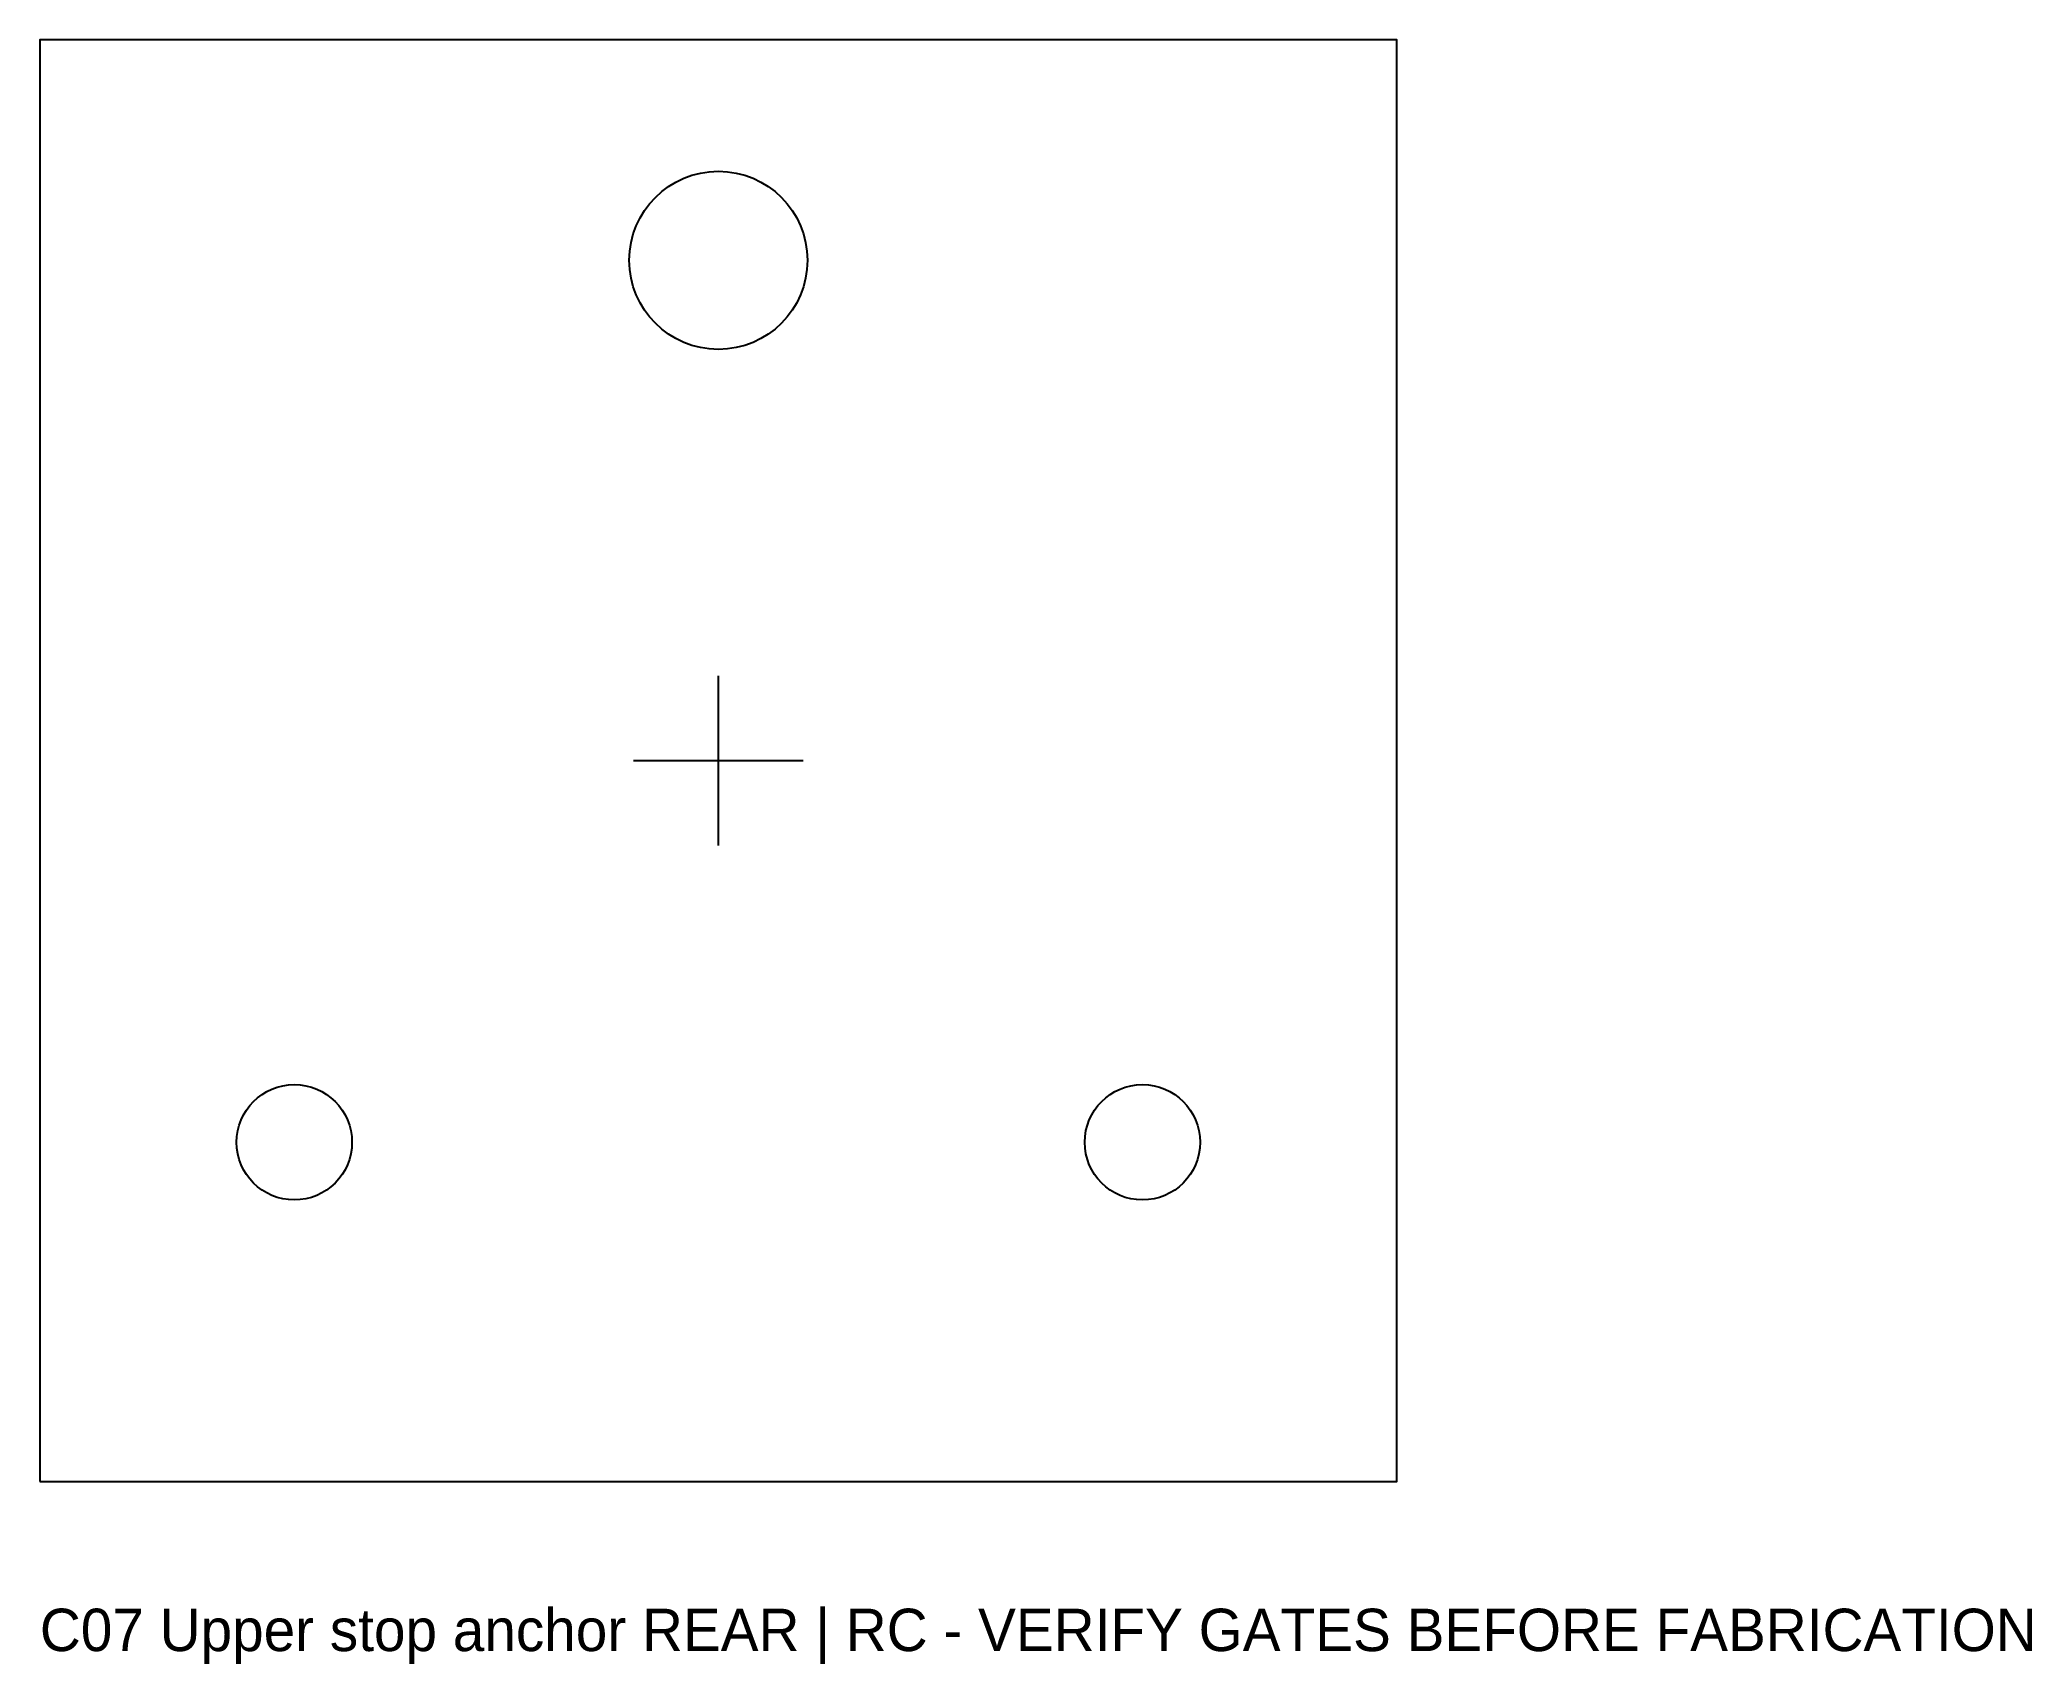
# Model space of a CAD drawing. Header units: metres. Extents: x -40 to 77, y -53 to 42.
import ezdxf

# ---------------------------------------------------------------- set-up
doc = ezdxf.new("R2010")
doc.units = ezdxf.units.M
for name, color, linetype in [('CENTER', 6, 'Continuous'), ('NOTES', 7, 'Continuous'), ('OUTLINE', 7, 'Continuous'), ('THRU', 1, 'Continuous')]:
    doc.layers.add(name, color=color, linetype=linetype)

msp = doc.modelspace()

# ---------------------------------------------------------------- linework, layer by layer
at = {"layer": 'CENTER'}
for p, q in [((0, -5), (0, 5)), ((-5, 0), (5, 0))]:
    msp.add_line(p, q, dxfattribs=at)
at = {"layer": 'OUTLINE'}
msp.add_lwpolyline([(-40, -42.5), (40, -42.5), (40, 42.5), (-40, 42.5)], close=True, dxfattribs=at)
at = {"layer": 'THRU'}
for centre, radius in [((0, 29.5), 5.25), ((-25, -22.5), 3.4), ((25, -22.5), 3.4)]:
    msp.add_circle(centre, radius, dxfattribs=at)

# ---------------------------------------------------------------- texts
at = {"layer": 'NOTES'}
msp.add_text('C07 Upper stop anchor REAR | RC - VERIFY GATES BEFORE FABRICATION', height=2.5, dxfattribs=at).set_placement((-40, -52.5))

doc.saveas('drawing.dxf')
